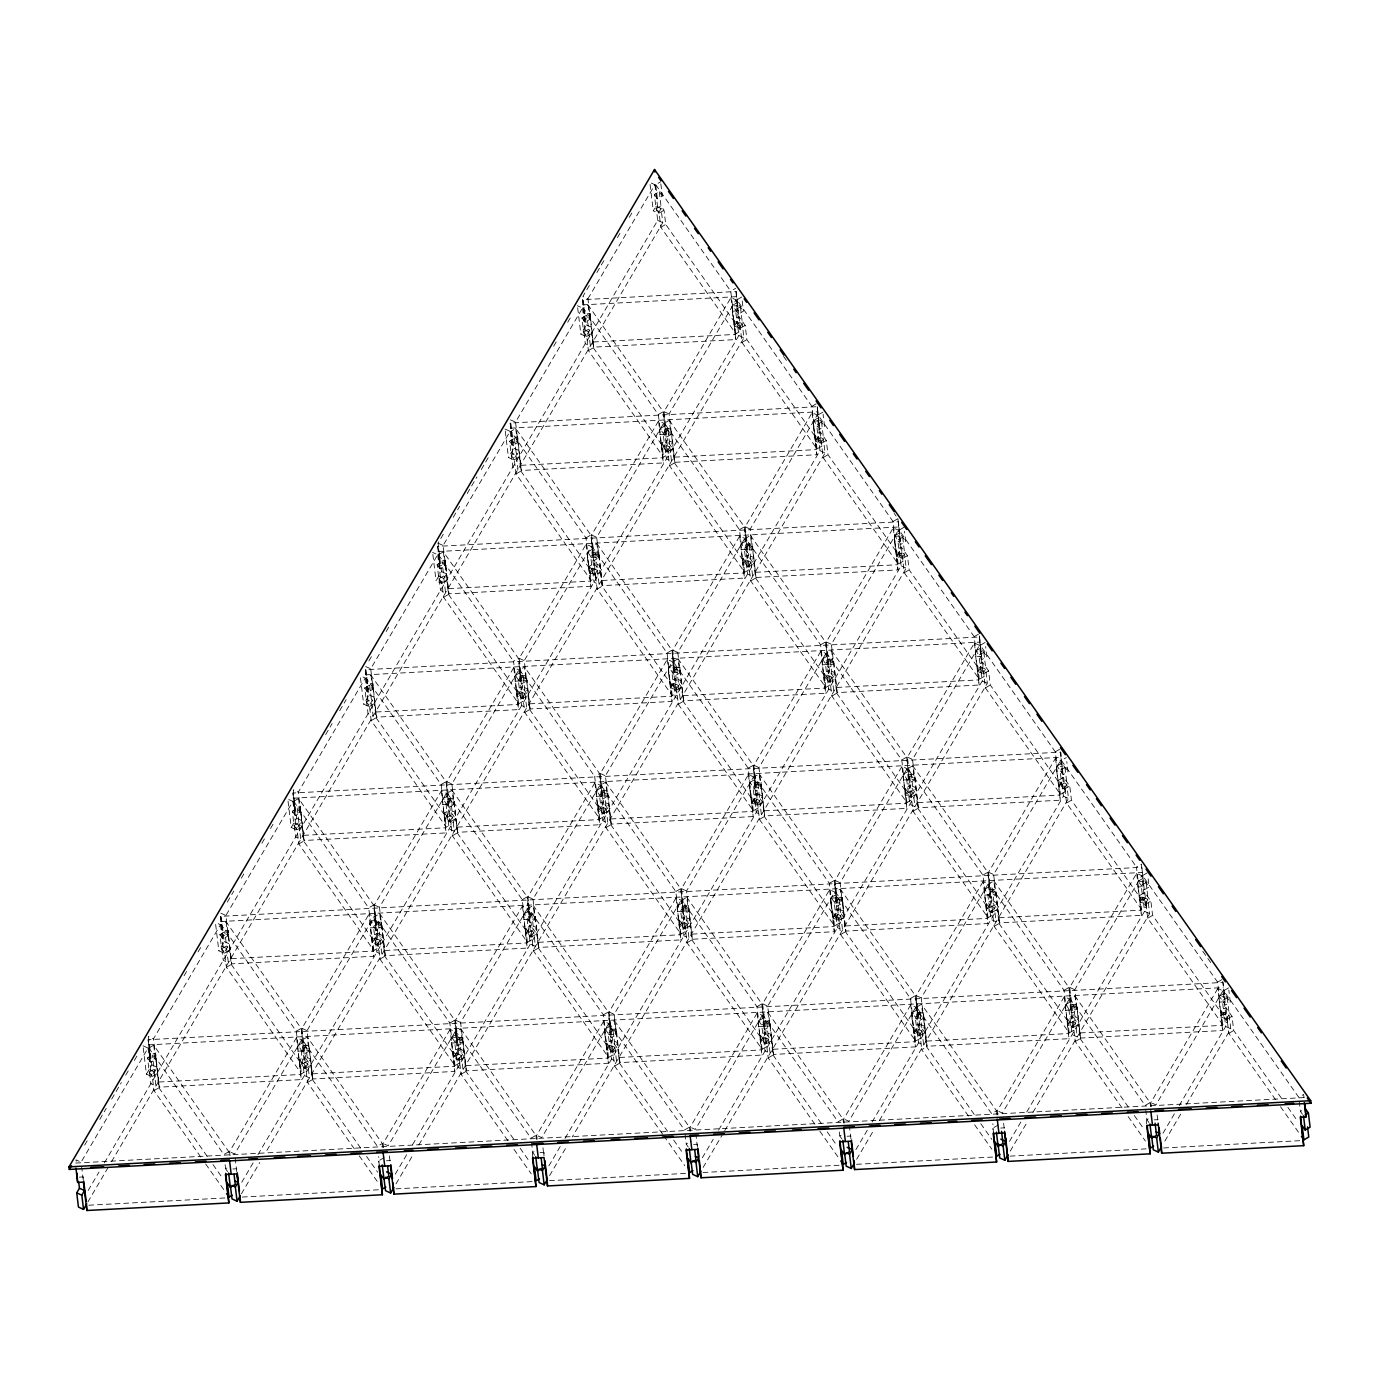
<?xml version="1.0" encoding="UTF-8"?>
<svg xmlns="http://www.w3.org/2000/svg" width="1380" height="1380" viewBox="0 0 1380 1380"><rect width="100%" height="100%" fill="white"/><g stroke="black" fill="none" stroke-linecap="round" stroke-linejoin="round"><path stroke-width="0.75" stroke-dasharray="5 3.75" d="M84.646 1145.124L88.975 1137.758M99.774 1119.37L106.26 1108.33M111.659 1099.118L121.371 1082.558M125.701 1075.21L130.013 1067.844M134.343 1060.478L138.655 1053.13M184.058 975.781L187.3 970.261M198.099 951.872L202.429 944.506M227.303 902.141L233.789 891.101M241.345 878.215L245.674 870.849M261.872 843.249L266.185 835.883M270.514 828.535L274.827 821.169M325.646 734.643L332.114 723.603M339.687 710.717L346.156 699.677M368.874 660.986L373.204 653.62M386.159 631.54L390.488 624.174M505.028 429.077L510.1 431.388L443.118 545.48L446.568 573.873L441.134 583.136L436.046 580.808L441.479 571.562L438.047 543.168L444.533 532.128M453.175 517.397L459.643 506.357M467.216 493.488L476.928 476.928M481.258 469.562L488.813 456.677M553.656 346.225L556.899 340.705M567.698 322.299L572.027 314.951M589.346 285.453L582.86 296.493L587.932 298.805L593.693 347.139L735.73 339.584L732.107 306.015L737.852 305.704L738.041 310.88L732.28 311.173L732.107 306.015M596.902 272.567L604.457 259.699M617.429 237.619L621.742 230.253M629.315 217.367L633.627 210.001M142.985 1045.764L148.057 1048.076L81.092 1162.167L76.004 1159.856L76.504 1163.909M143.227 1047.782L146.418 1074.158L151.507 1076.469L156.923 1067.223L153.491 1038.83L220.472 924.738L215.383 922.427M586.155 544.238L589.605 572.631L594.677 574.942L591.244 546.549L586.155 544.238L519.191 658.312L522.623 686.723L517.19 695.968L522.278 698.28L518.828 669.886L513.757 667.575L446.775 781.649L450.208 810.06L444.791 819.306L449.863 821.618L446.43 793.224L441.341 790.913L374.377 904.987L377.81 933.38L372.376 942.644L377.464 944.955L374.014 916.562L368.943 914.25L373.687 956.254L231.65 963.827L225.906 915.492L292.888 801.4L287.799 799.089M288.041 801.125L291.232 827.483L296.321 829.794L301.754 820.548L298.304 792.155L365.286 678.063L360.214 675.752M513.757 667.575L518.5 709.579L376.464 717.152L370.72 668.817L437.702 554.726L432.613 552.414M730.969 297.562L734.419 325.956L739.49 328.268L736.058 299.874L730.969 297.562L664.004 411.654L667.437 440.048L662.003 449.293L667.092 451.605L663.659 423.212L658.571 420.9L663.314 462.921L521.278 470.477L515.534 422.142L582.515 308.068L577.427 305.739M587.932 298.805L654.914 184.73L649.842 182.401M146.418 1074.158L151.852 1064.912L148.419 1036.518L153.491 1038.83M224.25 941.574L229.339 943.885L223.905 953.131L218.834 950.82L224.25 941.574L220.817 913.181L225.906 915.492M291.232 827.483L296.666 818.236L293.233 789.843L298.304 792.155M369.081 694.899L374.153 697.211L368.719 706.457L363.647 704.145L369.081 694.899L365.631 666.505L370.72 668.817M513.895 448.224L518.966 450.536L513.533 459.799L508.461 457.47L513.895 448.224L510.704 421.866M586.293 324.887L591.382 327.198L585.948 336.461L580.859 334.132L586.293 324.887L583.102 298.529M661.072 208.501L658.346 213.124L653.275 210.812L655.983 206.172L661.072 208.501L662.78 222.697L110.538 1163.357M88.165 1190.492L98.981 1172.086M104.38 1162.891L657.708 220.369L655.983 206.172M87.854 1202.015L109.469 1165.203M230.046 1155.716L229.563 1151.662L296.528 1037.57L301.616 1039.899L305.049 1068.293L299.978 1065.981L305.394 1056.718L301.961 1028.324L368.943 914.25M589.605 572.631L595.022 563.385L591.589 534.991L658.571 420.9M301.616 1039.899L234.635 1153.973L229.563 1151.662M667.299 659.381L670.749 687.792L675.821 690.104L672.388 661.71L667.299 659.381L600.335 773.473L603.767 801.866L598.334 811.112L603.422 813.441L599.972 785.048L594.901 782.719L527.919 896.81L531.352 925.204L525.918 934.45L531.007 936.779L527.574 908.368L522.485 906.056L455.521 1020.148L458.954 1048.541L453.52 1057.787L458.591 1060.116L455.159 1031.705L450.087 1029.394L454.831 1071.415L312.794 1078.987L307.05 1030.653L374.014 916.562M377.464 944.955L382.881 935.709L379.448 907.316L446.43 793.224M594.901 782.719L599.644 824.74L457.608 832.312L451.864 783.978L518.828 669.886M893.257 527.867L896.69 556.261L901.778 558.59L898.346 530.179L893.257 527.867L826.292 641.959L829.725 670.352L824.291 679.598L829.363 681.91L825.93 653.516L820.859 651.205L825.602 693.226L683.566 700.798L679.943 667.23L668.42 667.851L672.043 701.402L530.024 708.975L524.262 660.641L591.244 546.549M812.113 412.724L815.563 441.117L820.634 443.429L817.202 415.035L812.113 412.724L745.148 526.798L748.581 555.191L743.147 564.455L748.236 566.766L744.786 538.373L739.715 536.044L744.458 578.065L602.422 585.638L596.678 537.303L663.659 423.212M813.234 421.176L813.424 426.334L819.185 426.023L818.995 420.865L813.234 421.176L816.874 454.727L674.837 462.3L669.076 413.966L736.058 299.874M734.419 325.956L737.127 321.333L742.216 323.645L743.923 337.841L265.167 1153.335M305.049 1068.293L310.483 1059.047L305.394 1056.718M449.863 821.618L455.297 812.372L450.208 810.06M522.278 698.28L527.695 689.034L522.623 686.723M594.677 574.942L600.11 565.697L595.022 563.385M667.092 451.605L672.526 442.359L667.437 440.048M739.49 328.268L742.216 323.645M241.724 1182.315L253.61 1162.063M257.939 1154.698L738.852 335.53L737.127 321.333M241.397 1193.838L259.768 1162.547M383.588 1147.539L383.105 1143.485L450.087 1029.394M670.749 687.792L676.166 678.529L672.733 650.135L739.715 536.044M455.159 1031.705L388.194 1145.797L383.105 1143.485M458.591 1060.116L464.025 1050.853L460.592 1022.459L527.574 908.368M748.443 774.542L751.876 802.936L756.965 805.247L753.532 776.854L748.443 774.542L681.461 888.634L684.911 917.027L679.477 926.273L684.549 928.585L681.116 900.191L676.045 897.88L680.789 939.901L538.752 947.456L533.008 899.122L599.972 785.048M724.741 1130.634L987.356 683.307L985.631 669.11L980.559 666.799L977.834 671.422L982.922 673.733L979.49 645.34L974.401 643.028L907.419 757.102L910.869 785.513L905.435 794.759L910.507 797.071L907.074 768.677L902.003 766.366L906.746 808.37L764.71 815.942L761.087 782.391L749.564 782.995L753.187 816.563L611.168 824.119L605.406 775.784L672.388 661.71M683.566 700.798L677.822 652.447L744.786 538.373M894.378 536.32L894.568 541.495L900.329 541.184L900.14 536.027L894.378 536.32L898.001 569.888L755.981 577.461L750.22 529.109L817.202 415.035M815.563 441.117L818.271 436.494L823.36 438.805L825.068 453.002L418.727 1145.159M531.007 936.779L536.441 927.515L531.352 925.204M603.422 813.441L608.839 804.178L603.767 801.866M675.821 690.104L681.254 680.857L676.166 678.529M748.236 566.766L753.653 557.52L748.581 555.191M820.634 443.429L823.36 438.805M395.267 1174.139L407.152 1153.887M412.568 1144.676L819.996 450.691L818.271 436.494M396.026 1183.816L413.327 1154.353M537.148 1139.362L536.648 1135.292L603.629 1021.217L608.718 1023.529L612.151 1051.922L607.062 1049.611L603.629 1021.217M607.062 1049.611L612.496 1040.365L609.063 1011.971L676.045 897.88M751.876 802.936L757.309 793.69L753.877 765.296L820.859 651.205M608.718 1023.529L541.736 1137.62L536.648 1135.292M829.587 889.703L833.02 918.097L838.109 920.408L834.676 892.015L829.587 889.703L762.605 1003.778L766.055 1032.171L760.622 1041.434L765.693 1043.746L762.26 1015.352L757.172 1013.024L761.933 1055.044L619.896 1062.617L614.135 1014.283L681.116 900.191M879.37 1120.612L1068.499 798.468L1066.774 784.271L1061.703 781.943L1058.977 786.566L1064.066 788.894L1060.634 760.501L1055.545 758.172L988.563 872.264L991.996 900.657L986.579 909.903L991.651 912.232L988.218 883.821L983.129 881.51L987.89 923.531L845.854 931.103L842.231 897.535L830.708 898.156L834.331 931.707L692.294 939.28L686.55 890.945L753.532 776.854M756.965 805.247L762.398 796.001L758.966 767.608L825.93 653.516M974.401 643.028L979.145 685.032L837.108 692.605L831.364 644.27L898.346 530.179M896.69 556.261L899.415 551.638L904.487 553.949L906.212 568.146L572.269 1136.982M612.151 1051.922L617.585 1042.676L612.496 1040.365M684.549 928.585L689.983 919.339L684.911 917.027M829.363 681.91L834.797 672.664L829.725 670.352M901.778 558.59L904.487 553.949M548.826 1165.945L560.711 1145.71M565.024 1138.345L901.123 565.835L899.415 551.638M549.585 1175.639L566.87 1146.176M690.69 1131.169L690.207 1127.115L757.172 1013.024M833.02 918.097L838.454 908.834L835.021 880.44L902.003 766.366M762.26 1015.352L695.279 1129.427L690.207 1127.115M1032.913 1112.418L1149.644 913.612L1147.919 899.415L1142.83 897.103L1140.122 901.727L1145.21 904.038L1141.76 875.645L1136.689 873.333L1069.707 987.424L1073.14 1015.818L1067.723 1025.064L1072.795 1027.376L1069.362 998.982L1064.273 996.671L1069.017 1038.674L926.998 1046.247L923.375 1012.696L911.852 1013.299L915.475 1046.868L773.438 1054.441L767.694 1006.089L834.676 892.015M838.109 920.408L843.542 911.162L840.092 882.769L907.074 768.677M1055.545 758.172L1060.289 800.193L918.252 807.766L912.508 759.431L979.49 645.34M765.693 1043.746L771.127 1034.5L766.055 1032.171M910.507 797.071L915.941 787.825L910.869 785.513M982.922 673.733L985.631 669.11M702.368 1157.768L713.184 1139.362M718.583 1130.151L982.267 680.995L980.559 666.799M703.127 1167.446L723.655 1132.48M844.25 1122.992L843.749 1118.938L910.731 1004.847L915.803 1007.159L919.253 1035.569L914.164 1033.241L910.731 1004.847M914.164 1033.241L919.598 1023.995L916.165 995.601L983.129 881.51M915.803 1007.159L848.838 1121.25L843.749 1118.938M919.253 1035.569L924.669 1026.306L921.236 997.913L988.218 883.821M1136.689 873.333L1141.433 915.354L999.396 922.909L993.652 874.575L1060.634 760.501M991.651 912.232L997.085 902.969L991.996 900.657M1064.066 788.894L1066.774 784.271M855.911 1149.592L867.813 1129.34M872.125 1121.975L1063.411 796.139L1061.703 781.943M856.67 1159.269L873.971 1129.806M997.792 1114.816L997.309 1110.745L1064.273 996.671M1069.362 998.982L1002.38 1113.073L997.309 1110.745M1186.472 1104.242L1230.77 1028.773L1229.062 1014.576L1223.974 1012.247L1221.266 1016.888L1226.337 1019.199L1222.904 990.806L1217.833 988.477L1222.577 1030.498L1080.54 1038.071L1074.796 989.736L1141.76 875.645M1072.795 1027.376L1078.228 1018.13L1073.14 1015.818M1145.21 904.038L1147.919 899.415M1009.47 1141.398L1021.355 1121.164M1026.755 1111.952L1144.555 911.3L1142.83 897.103M1010.229 1151.092L1027.514 1121.63M1151.334 1106.622L1150.851 1102.568L1217.833 988.477M1222.904 990.806L1155.94 1104.88L1150.851 1102.568M1226.337 1019.199L1229.062 1014.576M1163.012 1133.222L1174.898 1112.97M1179.227 1105.604L1225.699 1026.461L1223.974 1012.247M1164.858 1141.053L1181.073 1113.453M660.83 183.868L662.297 196.029L657.415 198.875L655.69 184.679L660.589 181.832M659.261 191.717L660.968 205.913L664.022 210.226L665.729 224.423L740.784 330.941L735.902 333.788L660.848 227.269L659.123 213.072L656.087 208.76L654.361 194.563L659.261 191.717L662.297 196.029M656.087 208.76L660.968 205.913M659.123 213.072L664.022 210.226M660.848 227.269L665.729 224.423M665.643 434.217L663.228 411.689L588.173 305.17L583.274 308.016L658.329 414.535L660.054 428.731L666.143 437.374L671.025 434.528L669.317 420.331L664.418 423.177L739.473 529.696L741.198 543.893L747.287 552.518L752.169 549.671L750.461 535.475L745.562 538.321L820.617 644.84L822.342 659.036L828.431 667.678L833.313 664.832L831.605 650.636L826.706 653.482L901.761 760L903.486 774.197L909.558 782.84L914.457 779.976L912.732 765.779L907.85 768.625L982.905 875.144L984.63 889.341L990.702 897.983L995.601 895.137L993.876 880.94L988.994 883.787L1064.049 990.305L1065.757 1004.502L1071.846 1013.144L1076.745 1010.298L1075.02 996.101L1070.138 998.948L1145.193 1105.466L1150.075 1102.603L1075.02 996.101M581.963 317.9L586.845 315.054L589.898 319.366L584.999 322.213L581.963 317.9L583.671 332.097L586.724 336.41L588.432 350.606L663.487 457.125L668.386 454.279L666.661 440.082L661.779 442.928L663.487 457.125M583.671 332.097L588.57 329.251L586.845 315.054M586.724 336.41L591.606 333.563L588.57 329.251M588.432 350.606L593.331 347.76L591.606 333.563M742.216 301.047L743.441 311.19L738.542 314.036L732.47 305.394L730.745 291.197L735.644 288.351M598.627 557.865L592.538 549.223L590.83 535.026L515.758 428.507L510.876 431.354L585.931 537.872L587.656 552.069L593.728 560.711L598.627 557.865L596.902 543.668L592.02 546.514L667.075 653.033L668.783 667.23L674.872 675.855L679.771 673.009L678.046 658.812L673.164 661.658L748.219 768.177L749.927 782.374L756.016 791.016L760.915 788.17L759.19 773.973L754.291 776.819L829.363 883.338L831.071 897.535L837.16 906.16L842.059 903.313L840.334 889.117L835.435 891.963L910.49 998.482L912.215 1012.678L918.304 1021.321L923.185 1018.475L921.478 1004.278L916.579 1007.124L991.634 1113.643L996.533 1110.797L921.478 1004.278M741.716 296.993L736.834 299.839L811.889 406.358L813.596 420.555L819.686 429.18L824.585 426.334L823.101 414.173M732.47 305.394L737.351 302.548L743.441 311.19M509.548 441.238L514.447 438.392L517.483 442.704L512.584 445.55L509.548 441.238L512.894 467.044L517.966 469.373L516.258 455.176L511.169 452.847M735.902 333.788L734.177 319.591L739.076 316.745L745.166 325.387L746.873 339.584L821.928 446.102L817.046 448.949L741.991 342.43L739.076 316.745M514.447 438.392L516.155 452.588L511.273 455.435L514.309 459.747L516.034 473.944L591.089 580.462L595.97 577.616L594.263 563.42L589.364 566.266L591.089 580.462M514.309 459.747L519.208 456.901L516.155 452.588M745.166 325.387L740.267 328.233L734.177 319.591M516.034 473.944L520.916 471.098L519.208 456.901M741.991 342.43L746.873 339.584M658.329 414.535L663.228 411.689M443.359 551.845L445.084 566.042L440.186 568.888L438.461 554.691L443.359 551.845L518.414 658.364L520.829 680.875L518.914 661.52M660.054 428.731L664.953 425.885L671.025 434.528M518.673 703.8L516.965 689.603L521.847 686.757L523.572 700.954L518.673 703.8L443.618 597.281L441.911 583.085L438.857 578.772L437.149 564.575L442.031 561.729L445.084 566.042M438.857 578.772L443.756 575.926L442.031 561.729M441.911 583.085L446.792 580.238L443.756 575.926M744.631 572.286L742.923 558.089L747.805 555.243L749.53 569.44L744.631 572.286L669.576 465.767L667.851 451.57L672.75 448.724L666.661 440.082M443.618 597.281L448.517 594.435L446.792 580.238M669.576 465.767L674.475 462.921L672.75 448.724M585.931 537.872L590.83 535.026M811.889 406.358L816.77 403.512M448.414 804.212L445.999 781.701L370.944 675.182L366.062 678.029L441.117 784.547L442.825 798.744L448.914 807.386L453.813 804.54L452.088 790.326L447.206 793.19L522.261 899.691L523.969 913.905L530.058 922.53L534.957 919.684L533.232 905.487L528.35 908.333L603.405 1014.852L605.113 1029.049L611.202 1037.691L616.101 1034.845L614.376 1020.648L609.477 1023.494L684.532 1130.013L689.431 1127.167L614.376 1020.648M822.86 412.137L817.978 414.983L893.033 521.502L894.74 535.699L900.83 544.341L905.728 541.495L904.504 531.352M587.656 552.069L592.538 549.223M813.596 420.555L818.495 417.709L824.585 426.334M364.734 687.913L369.633 685.067L372.669 689.379L367.77 692.225L364.734 687.913L368.081 713.719L373.152 716.03L371.444 701.834L366.356 699.522M817.046 448.949L815.321 434.752L820.22 431.906L826.292 440.531L828.017 454.745L903.072 561.246L898.19 564.11L823.118 457.591L820.22 431.906M369.633 685.067L371.341 699.263L366.459 702.11L369.495 706.422L371.22 720.619L446.275 827.138L451.157 824.291L449.449 810.095L444.55 812.941L446.275 827.138M369.495 706.422L374.394 703.576L371.341 699.263M600.352 572.062L602.059 586.259L677.114 692.777L672.232 695.624L597.178 589.105L595.453 574.908L600.352 572.062L594.263 563.42M826.292 440.531L821.411 443.394L815.321 434.752M371.22 720.619L376.102 717.773L374.394 703.576M597.178 589.105L602.059 586.259M823.118 457.591L828.017 454.745M521.33 684.049L519.605 669.852L524.504 667.006L526.211 681.202L521.33 684.049L515.24 675.407L513.515 661.21L518.414 658.364M739.473 529.696L744.372 526.85L669.317 420.331M298.546 798.52L300.254 812.716L295.372 815.563L293.647 801.366L298.546 798.52L373.601 905.038L376.516 930.724L381.398 927.86L379.69 913.663L374.791 916.51L449.845 1023.029L451.57 1037.225L457.66 1045.868L462.541 1043.021L460.834 1028.824L455.935 1031.671L457.66 1045.868M515.24 675.407L520.139 672.56L526.211 681.202M741.198 543.893L746.097 541.046L752.169 549.671M297.218 808.404L298.943 822.601L301.978 826.913L303.704 841.11L378.758 947.629L373.859 950.475L298.805 843.956L297.079 829.76L294.044 825.447L292.319 811.25L297.218 808.404L300.254 812.716M294.044 825.447L298.943 822.601M297.079 829.76L301.978 826.913M599.817 818.961L598.092 804.764L602.991 801.918L604.716 816.115L599.817 818.961L524.762 712.442L523.037 698.245L527.936 695.399L521.847 686.757M825.775 687.43L824.05 673.233L828.949 670.387L830.674 684.584L825.775 687.43L750.72 580.928L748.995 566.714L753.894 563.868L747.805 555.243M298.805 843.956L303.704 841.11M524.762 712.442L529.661 709.596L527.936 695.399M750.72 580.928L755.619 578.082L753.894 563.868M441.117 784.547L445.999 781.701M667.075 653.033L671.957 650.17L596.902 543.668M893.033 521.502L897.914 518.656L894.223 513.429M303.6 1050.887L301.185 1028.376L226.13 921.857L221.249 924.703L296.303 1031.222L298.011 1045.419L304.1 1054.044L308.999 1051.198L307.274 1037.001L302.393 1039.847L377.447 1146.366L382.329 1143.52L307.274 1037.001M904.003 527.298L899.122 530.144L974.177 636.663L975.884 650.86L981.974 659.502L986.873 656.656L985.631 646.513M442.825 798.744L447.724 795.898L453.813 804.54M668.783 667.23L673.682 664.384L679.771 673.009M894.74 535.699L899.639 532.852L905.728 541.495M219.92 934.588L224.819 931.724L227.855 936.054L222.956 938.9L219.92 934.588L221.645 948.784L224.681 953.097L226.406 967.294L301.461 1073.812L306.343 1070.966L304.635 1056.77L299.736 1059.616L301.461 1073.812M672.232 695.624L670.508 681.427L675.407 678.581L681.479 687.206L683.204 701.402L758.258 807.921L753.359 810.767L678.305 704.266L675.407 678.581M898.19 564.11L896.465 549.895L901.364 547.049L907.436 555.692L909.161 569.888L984.216 676.407L979.317 679.253L904.262 572.735L901.364 547.049M221.645 948.784L226.527 945.938L224.819 931.724M447.586 817.253L452.485 814.407L450.76 800.21L445.878 803.057L449.225 828.88L454.296 831.191L452.588 816.995L447.5 814.683M224.681 953.097L229.58 950.251L226.527 945.938M527.419 942.298L525.694 928.102L530.593 925.255L532.301 939.452L527.419 942.298L452.347 835.78L450.639 821.583L455.521 818.737L449.449 810.095M681.479 687.206L676.597 690.052L670.508 681.427M907.436 555.692L902.555 558.538L896.465 549.895M226.406 967.294L231.288 964.448L229.58 950.251M452.347 835.78L457.246 832.934L455.521 818.737M678.305 704.266L683.204 701.402M904.262 572.735L909.161 569.888M376.516 930.724L370.427 922.082L368.702 907.885L373.601 905.038M767.918 1012.454L842.973 1118.973L838.091 1121.819L763.037 1015.301L767.918 1012.454L769.643 1026.651L764.744 1029.497L758.672 1020.872L756.947 1006.676L681.893 900.157L686.792 897.31L688.499 911.507L683.618 914.353L677.528 905.711L675.803 891.515L600.749 784.996L605.648 782.15L607.355 796.346L602.474 799.193L596.384 790.568L594.659 776.354L599.558 773.507L524.504 667.006M820.617 644.84L825.516 641.993L750.461 535.475M153.732 1045.195L155.44 1059.391L150.558 1062.238L148.833 1048.041L153.732 1045.195L228.787 1151.714L229.27 1155.767M370.427 922.082L375.326 919.235L381.398 927.86M596.384 790.568L601.266 787.721L607.355 796.346M822.342 659.036L827.224 656.19L833.313 664.832M200.756 1156.992L153.991 1090.631L152.266 1076.435L149.23 1072.122L147.505 1057.908L152.404 1055.062L155.44 1059.391M373.859 950.475L372.152 936.278L377.033 933.432L383.123 942.074L384.848 956.271L459.902 1062.79L455.003 1065.636L379.949 959.117L377.033 933.432M149.23 1072.122L154.129 1069.259L152.404 1055.062M152.266 1076.435L157.165 1073.588L154.129 1069.259M383.123 942.074L378.224 944.92L372.152 936.278M680.961 934.105L679.236 919.908L684.135 917.062L685.86 931.259L680.961 934.105L605.906 827.586L604.181 813.389L609.08 810.543L602.991 801.918M906.919 802.591L905.194 788.394L910.093 785.548L911.801 799.745L906.919 802.591L831.864 696.072L830.139 681.875L835.038 679.029L828.949 670.387M153.991 1090.631L158.89 1087.785L157.165 1073.588M379.949 959.117L384.848 956.271M605.906 827.586L610.788 824.74L609.08 810.543M831.864 696.072L836.746 693.226L835.038 679.029M296.303 1031.222L301.185 1028.376M522.261 899.691L527.143 896.845L452.088 790.326M748.219 768.177L753.101 765.331L678.046 658.812M974.177 636.663L979.058 633.817M985.148 642.442L980.249 645.305L1055.303 751.807L1057.028 766.021L1063.118 774.646L1067.999 771.8L1066.774 761.657M298.011 1045.419L302.91 1042.573L308.999 1051.198M523.969 913.905L528.868 911.042L527.143 896.845M749.927 782.374L754.826 779.528L760.915 788.17M975.884 650.86L980.783 648.014L986.873 656.656M753.359 810.767L751.652 796.571L756.533 793.724L762.623 802.366L764.348 816.563L839.402 923.082L834.503 925.928L759.448 819.409L756.533 793.724M979.317 679.253L977.609 665.057L982.491 662.21L988.58 670.852L990.305 685.049L1065.36 791.568L1060.461 794.414L985.406 687.895L982.491 662.21M302.772 1063.928L307.671 1061.082L305.946 1046.885L301.064 1049.732L304.411 1075.555L309.482 1077.866L307.757 1063.669L302.686 1061.358M528.73 932.414L533.629 929.568L531.904 915.371L527.022 918.217L530.351 944.024L535.44 946.352L533.715 932.156L528.644 929.827M354.298 1148.798L307.533 1082.455L305.825 1068.258L310.707 1065.395L304.635 1056.77M608.545 1057.442L606.838 1043.245L611.72 1040.399L613.445 1054.596L608.545 1057.442L533.491 950.923L531.783 936.727L536.665 933.88L530.593 925.255M762.623 802.366L757.741 805.213L751.652 796.571M988.58 670.852L983.699 673.699L977.609 665.057M307.533 1082.455L312.432 1079.609L310.707 1065.395M533.491 950.923L538.39 948.077L536.665 933.88M759.448 819.409L764.348 816.563M985.406 687.895L990.305 685.049M228.787 1151.714L223.888 1154.56L148.833 1048.041M449.845 1023.029L454.745 1020.182L379.69 913.663M675.803 891.515L680.702 888.668L605.648 782.15M901.761 760L906.66 757.154L831.605 650.636M227.631 1171.637L225.613 1168.756L230.495 1165.91M451.57 1037.225L456.452 1034.379L462.541 1043.021M677.528 905.711L682.41 902.865L688.499 911.507M903.486 774.197L908.368 771.351L914.457 779.976M455.003 1065.636L453.278 1051.439L458.177 1048.576L464.267 1057.218L465.974 1071.415L513.964 1139.518M908.247 792.707L913.129 789.86L911.421 775.664L906.522 778.51L909.869 804.333L914.94 806.644L913.232 792.448L908.144 790.136M507.84 1140.622L461.093 1074.261L459.368 1060.064L464.267 1057.218M762.105 1049.266L760.38 1035.069L765.279 1032.223L766.987 1046.419L762.105 1049.266L687.05 942.747L685.325 928.55L690.224 925.704L684.135 917.062M988.063 917.752L986.338 903.555L991.237 900.692L992.945 914.906L988.063 917.752L913.008 811.233L911.283 797.036L916.182 794.19L910.093 785.548M461.093 1074.261L465.974 1071.415M687.05 942.747L691.932 939.901L690.224 925.704M913.008 811.233L917.89 808.387L916.182 794.19M603.405 1014.852L608.287 1012.006L533.232 905.487M829.363 883.338L834.245 880.492L759.19 773.973M1055.303 751.807L1060.202 748.961M1063.118 774.646L1061.392 760.449L1066.292 757.603M384.054 1157.716L379.155 1160.563L378.672 1156.509M605.113 1029.049L610.012 1026.203L608.287 1012.006M831.071 897.535L835.97 894.688L842.059 903.313M1057.028 766.021L1061.927 763.157L1067.999 771.8M834.503 925.928L832.795 911.731L837.677 908.885L843.767 917.528L845.491 931.724L920.546 1038.243L915.647 1041.089L840.593 934.571L837.677 908.885M1058.753 780.218L1063.635 777.371L1069.724 785.996L1071.449 800.193L1146.504 906.712L1141.605 909.558L1066.55 803.039L1064.825 788.843L1058.753 780.218L1060.461 794.414M662.624 1134.188L614.635 1066.084L612.927 1051.888L617.809 1049.042L611.72 1040.399M843.767 917.528L838.885 920.374L832.795 911.731M1064.825 788.843L1069.724 785.996M614.635 1066.084L619.534 1063.238L617.809 1049.042M840.593 934.571L845.491 931.724M1066.55 803.039L1071.449 800.193M460.834 1028.824L535.889 1135.343L530.99 1138.19L455.935 1031.671M756.947 1006.676L761.846 1003.829L686.792 897.31M982.905 875.144L987.804 872.298L912.732 765.779M534.733 1155.267L532.715 1152.386L537.596 1149.54M758.672 1020.872L763.554 1018.026L769.643 1026.651M984.63 889.341L989.512 886.495L995.601 895.137M989.391 907.867L994.273 905.021L992.565 890.824L987.666 893.671L991.013 919.477L996.084 921.806L994.376 907.591L989.288 905.28M814.942 1124.252L768.194 1057.908L766.469 1043.711L771.368 1040.848L765.279 1032.223M1069.207 1032.896L1067.482 1018.699L1072.381 1015.852L1074.089 1030.049L1069.207 1032.896L994.152 926.377L992.427 912.18L997.326 909.334L991.237 900.692M768.194 1057.908L773.076 1055.062L771.368 1040.848M994.152 926.377L999.034 923.531L997.326 909.334M910.49 998.482L915.389 995.635L840.334 889.117M1148.16 878.836L1149.143 886.96L1144.262 889.807L1138.172 881.165L1136.447 866.968L1141.346 864.122L1143.761 886.65L1138 886.943L1137.81 881.786L1143.572 881.475M1147.436 872.764L1142.537 875.61L1217.591 982.129L1219.316 996.326L1225.406 1004.951L1230.287 1002.104L1228.821 989.943M688.292 1147.091L686.257 1144.21L691.156 1141.363M912.215 1012.678L917.114 1009.832L923.185 1018.475M1138.172 881.165L1143.071 878.318L1149.143 886.96M915.647 1041.089L913.94 1026.875L918.821 1024.029L924.91 1032.671L926.635 1046.868L975.85 1116.713M1139.897 895.361L1144.779 892.515L1150.868 901.157L1152.593 915.354L1227.648 1021.873L1222.749 1024.719L1147.694 918.2L1145.969 904.003L1139.897 895.361L1141.605 909.558M924.91 1032.671L920.012 1035.517L913.94 1026.875M1145.969 904.003L1150.868 901.157M968.501 1116.075L921.737 1049.714L926.635 1046.868M1147.694 918.2L1152.593 915.354M1064.049 990.305L1068.931 987.459L993.876 880.94M841.835 1138.897L839.799 1136.016L844.698 1133.17M1065.757 1004.502L1070.656 1001.656L1076.745 1010.298M1070.518 1023.011L1075.417 1020.165L1073.692 1005.968L1068.81 1008.815L1072.157 1034.638L1077.228 1036.949L1075.503 1022.753L1070.431 1020.441M1122.044 1107.899L1075.279 1041.538L1073.571 1027.341L1078.453 1024.495L1072.381 1015.852M1075.279 1041.538L1080.178 1038.692L1078.453 1024.495M1217.591 982.129L1222.49 979.283M1228.58 987.908L1223.681 990.754L1298.735 1097.273L1303.634 1094.426L1304.117 1098.48M998.24 1124.993L993.359 1127.84L992.858 1123.786M1219.316 996.326L1224.198 993.479L1230.287 1002.104M1222.749 1024.719L1221.024 1010.522L1225.923 1007.676L1232.012 1016.301L1233.72 1030.498L1281.709 1098.601M1275.586 1099.705L1228.838 1033.361L1227.113 1019.147L1232.012 1016.301M1228.838 1033.361L1233.72 1030.498M1148.936 1122.544L1146.901 1119.663L1151.8 1116.817M1302.478 1114.35L1300.46 1111.469L1305.342 1108.623M584.999 322.213L582.584 299.702L736.144 291.508L737.852 305.704M582.774 304.859L736.334 296.683L738.041 310.88M582.584 299.702L584.309 313.898L590.071 313.588L593.693 347.139M593.504 341.981L735.54 334.409M512.584 445.55L510.186 423.039L817.288 406.669L818.995 420.865M510.376 428.197L817.477 411.827L819.185 426.023M510.186 423.039L511.894 437.236L517.655 436.925L521.278 470.477M674.837 462.3L671.215 428.731L659.692 429.353L663.314 462.921M659.882 434.51L671.405 433.906L671.215 428.731M521.088 465.319L663.125 457.746M674.648 457.142L816.684 449.57M602.422 585.638L598.799 552.069L587.276 552.69L590.916 586.259L448.88 593.814L445.447 565.42L439.685 565.731L437.771 546.359L898.415 521.812L900.14 536.027M437.96 551.534L898.604 526.988L900.329 541.184M437.771 546.359L439.496 560.573L445.257 560.263L448.88 593.814M755.981 577.461L752.341 543.893L740.836 544.514L744.458 578.065M587.276 552.69L587.466 557.848L598.989 557.244L598.799 552.069M741.025 549.671L752.531 549.05L752.341 543.893M448.69 588.656L590.726 581.084M602.232 580.48L744.269 572.907M755.792 572.286L897.811 564.713M367.77 692.225L365.372 669.697L979.559 636.974L981.473 656.328L975.712 656.639L975.522 651.481L981.284 651.17M365.562 674.872L979.748 642.131L981.473 656.328M365.372 669.697L367.08 683.894L372.841 683.6L376.464 717.152M530.024 708.975L526.401 675.407L514.878 676.028L518.5 709.579M837.108 692.605L833.486 659.053L821.98 659.657L825.602 693.226M515.068 681.185L526.573 680.582L526.401 675.407M668.42 667.851L668.61 673.009L680.133 672.388L679.943 667.23M822.17 664.832L833.675 664.211L833.486 659.053M376.274 711.994L518.311 704.421M529.834 703.817L671.87 696.245M683.376 695.624L825.413 688.051M836.936 687.447L978.955 679.874M441.341 790.913L446.102 832.916L304.066 840.489L300.633 812.096L294.872 812.406L292.957 793.034L1060.703 752.135L1062.617 771.489L1056.856 771.8L1056.666 766.625L1062.428 766.331M293.147 798.209L1060.892 757.292L1062.617 771.489M292.957 793.034L294.682 807.231L300.443 806.938L304.066 840.489M457.608 832.312L453.986 798.744L442.463 799.365L446.102 832.916M611.168 824.119L607.528 790.568L596.022 791.189L599.644 824.74M918.252 807.766L914.63 774.197L903.124 774.818L906.746 808.37M442.652 804.523L454.175 803.919L453.986 798.744M596.212 796.346L607.718 795.725L607.528 790.568M749.564 782.995L749.754 788.153L761.277 787.549L764.71 815.942M903.313 779.976L914.819 779.372L914.63 774.197M303.876 835.331L445.913 827.759M457.418 827.138L599.455 819.582M610.978 818.961L752.997 811.388M764.52 810.784L906.557 803.212M918.062 802.591L1060.099 795.035M222.956 938.9L220.559 916.372L1141.847 867.278L1144.262 889.807M220.748 921.547L1142.036 872.453M220.559 916.372L222.266 930.569L228.028 930.275L231.65 963.827M522.485 906.056L527.229 948.077L385.21 955.65L381.57 922.082L370.064 922.702L373.687 956.254M538.752 947.456L535.13 913.905L523.607 914.509L527.229 948.077M692.294 939.28L688.672 905.728L677.166 906.332L680.789 939.901M999.396 922.909L995.774 889.358L984.251 889.962L987.89 923.531M370.254 927.86L381.76 927.256L385.21 955.65M523.796 919.684L535.319 919.063L535.13 913.905M677.356 911.49L688.861 910.886L688.672 905.728M830.708 898.156L830.898 903.313L842.421 902.692L845.854 931.103M984.44 895.137L995.963 894.516L995.774 889.358M231.461 958.669L373.497 951.096M385.02 950.475L527.039 942.92M538.562 942.298L680.599 934.726M692.105 934.122L834.141 926.549M845.664 925.928L987.701 918.373M999.206 917.752L1141.243 910.179M296.528 1037.57L301.271 1079.591L159.252 1087.164L155.802 1058.771L150.058 1059.081L148.143 1039.709L1222.991 982.439L1225.406 1004.951M148.333 1044.884L1223.18 987.597M148.143 1039.709L149.868 1053.906L155.63 1053.595L159.252 1087.164M312.794 1078.987L309.172 1045.419L297.649 1046.04L301.271 1079.591M619.896 1062.617L616.274 1029.049L604.75 1029.67L608.373 1063.238L466.337 1070.794L462.714 1037.243L451.208 1037.846L454.831 1071.415M773.438 1054.441L769.816 1020.872L758.31 1021.493L761.933 1055.044M1080.54 1038.071L1076.918 1004.502L1065.395 1005.123L1069.017 1038.674M1219.144 1002.104L1224.888 1001.794L1224.716 996.636L1218.954 996.947L1222.577 1030.498M297.839 1051.198L309.362 1050.577L309.172 1045.419M451.398 1043.021L462.904 1042.4L466.337 1070.794M604.75 1029.67L604.94 1034.828L616.463 1034.224L616.274 1029.049M758.483 1026.651L770.005 1026.03L769.816 1020.872M911.852 1013.299L912.042 1018.475L923.548 1017.853L926.998 1046.247M1065.584 1010.281L1077.107 1009.677L1076.918 1004.502M159.062 1082.006L301.099 1074.434M312.605 1073.812L454.641 1066.257M466.164 1065.636L608.183 1058.063M619.706 1057.459L761.743 1049.887M773.249 1049.266L915.285 1041.71M926.808 1041.089L1068.845 1033.516M1080.35 1032.913L1222.387 1025.34M75.745 1163.047L1304.135 1097.583M79.367 1177.14L83.214 1176.933L83.335 1180.383M232.927 1168.964L236.756 1168.756M386.469 1160.787L390.316 1160.58M540.029 1152.593L543.858 1152.386L544.358 1156.457M693.571 1144.417L697.418 1144.21L697.538 1147.66M847.113 1136.24L850.96 1136.033M1000.673 1128.047L1004.502 1127.84M1154.215 1119.87L1158.062 1119.663M88.803 1205.223L226.527 1197.874M242.345 1197.047L380.087 1189.698M395.905 1188.853L533.629 1181.522M549.447 1180.676L687.171 1173.328M703.007 1172.5L840.731 1165.151M856.549 1164.306L994.273 1156.975M1010.091 1156.13L1147.832 1148.781M1163.651 1147.953L1301.374 1140.605M657.708 220.369L662.78 222.697M738.852 335.53L743.923 337.841M819.996 450.691L825.068 453.002M664.004 411.654L669.076 413.966M901.123 565.835L906.212 568.146M510.445 419.831L515.534 422.142M745.148 526.798L750.22 529.109M982.267 680.995L987.356 683.307M591.589 534.991L596.678 537.303M826.292 641.959L831.364 644.27M1063.411 796.139L1068.499 798.468M438.047 543.168L443.118 545.48M672.733 650.135L677.822 652.447M907.419 757.102L912.508 759.431M441.479 571.562L446.568 573.873M1144.555 911.3L1149.644 913.612M519.191 658.312L524.262 660.641M753.877 765.296L758.966 767.608M988.563 872.264L993.652 874.575M757.309 793.69L762.398 796.001M1225.699 1026.461L1230.77 1028.773M600.335 773.473L605.406 775.784M835.021 880.44L840.092 882.769M1069.707 987.424L1074.796 989.736M838.454 908.834L843.542 911.162M446.775 781.649L451.864 783.978M681.461 888.634L686.55 890.945M916.165 995.601L921.236 997.913M919.598 1023.995L924.669 1026.306M527.919 896.81L533.008 899.122M762.605 1003.778L767.694 1006.089M296.666 818.236L301.754 820.548M374.377 904.987L379.448 907.316M609.063 1011.971L614.135 1014.283M377.81 933.38L382.881 935.709M455.521 1020.148L460.592 1022.459M458.954 1048.541L464.025 1050.853M301.961 1028.324L307.05 1030.653M151.852 1064.912L156.923 1067.223M783.564 356.351L788.48 363.337M1202.808 951.338L1212.641 965.31M655.69 184.679L730.745 291.197M1061.392 760.449L1136.447 866.968M654.361 194.563L657.415 198.875M1221.024 1010.522L1227.113 1019.147M1287.868 1107.347L1297.717 1121.302M1280.519 1106.691L1298.977 1132.894M661.779 442.928L667.851 451.57M742.923 558.089L748.995 566.714M824.05 673.233L830.139 681.875M905.194 788.394L911.283 797.036M986.338 903.555L992.427 912.18M1067.482 1018.699L1073.571 1027.341M593.331 347.76L668.386 454.279M674.475 462.921L749.53 569.44M755.619 578.082L830.674 684.584M836.746 693.226L911.801 799.745M917.89 808.387L992.945 914.906M999.034 923.531L1074.089 1030.049M1080.178 1038.692L1128.167 1106.794M1134.308 1115.523L1144.158 1129.495M1128.202 1116.627L1145.417 1141.07M589.364 566.266L595.453 574.908M520.916 471.098L595.97 577.616M980.766 1123.699L991.841 1139.414M974.642 1124.803L991.875 1149.247M438.461 554.691L513.515 661.21M519.605 669.852L594.659 776.354M437.149 564.575L440.186 568.888M516.965 689.603L523.037 698.245M598.092 804.764L604.181 813.389M679.236 919.908L685.325 928.55M760.38 1035.069L766.469 1043.711M448.517 594.435L523.572 700.954M529.661 709.596L604.716 816.115M610.788 824.74L685.86 931.259M691.932 939.901L766.987 1046.419M773.076 1055.062L822.29 1124.907M827.224 1131.893L837.056 1145.849M819.858 1131.238L838.316 1157.441M528.868 911.042L534.957 919.684M610.012 1026.203L616.101 1034.845M444.55 812.941L450.639 821.583M525.694 928.102L531.783 936.727M606.838 1043.245L612.927 1051.888M376.102 717.773L451.157 824.291M457.246 832.934L532.301 939.452M538.39 948.077L613.445 1054.596M619.534 1063.238L667.523 1131.341M673.664 1140.07L683.514 1154.042M663.849 1135.93L684.773 1165.617M293.647 801.366L368.702 907.885M292.319 811.25L295.372 815.563M453.278 1051.439L459.368 1060.064M520.122 1148.246L529.972 1162.219M513.998 1149.35L531.231 1173.794M299.736 1059.616L305.825 1068.258M231.288 964.448L306.343 1070.966M312.432 1079.609L361.646 1149.454M366.562 1156.44L377.637 1172.155M359.214 1155.784L377.672 1181.987M147.505 1057.908L150.558 1062.238M158.89 1087.785L208.104 1157.63M213.02 1164.617L222.87 1178.589M205.672 1163.978L224.129 1190.164M1299.236 1101.326L1300.46 1111.469M1222.732 981.301L1224.716 996.636M1225.923 1007.676L1227.648 1021.873M1144.779 892.515L1146.504 906.712M1138 886.943L1141.433 915.354M1157.165 1115.023L1157.889 1121.112M1150.075 1102.603L1150.575 1106.674M1145.676 1109.52L1146.901 1119.663M1063.635 777.371L1065.36 791.568M1056.856 771.8L1060.289 800.193M1068.931 987.459L1071.346 1009.988M1071.846 1013.144L1069.448 990.616M979.3 635.835L981.974 659.502M975.712 656.639L979.145 685.032M987.804 872.298L990.202 894.827M990.702 897.983L988.304 875.472M1003.605 1123.216L1004.347 1129.289M996.533 1110.797L997.016 1114.85M993.479 1132.514L992.996 1128.46L993.117 1131.893M897.914 518.656L900.83 544.341M894.568 541.495L898.001 569.888M906.66 757.154L909.058 779.666M909.558 782.84L907.16 760.311M915.389 995.635L918.304 1021.321M918.821 1024.029L921.737 1049.714M912.042 1018.475L915.475 1046.868M817.27 407.566L819.686 429.18M813.424 426.334L816.874 454.727M825.516 641.993L827.914 664.522M828.431 667.678L826.016 645.15M834.245 880.492L837.16 906.16M830.898 903.313L834.331 931.707M849.321 1125.304L851.046 1139.501M842.973 1118.973L843.473 1123.027M839.316 1131.962L839.799 1136.016M736.127 292.405L738.542 314.036M732.28 311.173L735.73 339.584M744.372 526.85L746.787 549.361M747.287 552.518L744.872 530.006M753.101 765.331L756.016 791.016M749.754 788.153L753.187 816.563M761.846 1003.829L764.244 1026.341M764.744 1029.497L762.346 1006.986M654.914 184.73L658.346 213.124M650.084 184.437L653.275 210.812M666.143 437.374L663.728 414.845M671.957 650.17L674.872 675.855M668.61 673.009L672.043 701.402M680.702 888.668L683.1 911.197M683.618 914.353L681.202 891.825M695.779 1133.498L697.486 1147.694M689.431 1127.167L689.931 1131.22M588.173 305.17L589.898 319.366M685.032 1134.067L686.257 1144.21M582.515 308.068L585.948 336.461M577.668 307.774L580.859 334.132M593.728 560.711L591.33 538.183L593.227 557.555M587.466 557.848L590.916 586.259M599.558 773.507L601.973 796.036M602.474 799.193L600.059 776.681M611.202 1037.691L608.787 1015.163L610.702 1034.534M604.94 1034.828L608.373 1063.238M515.758 428.507L517.483 442.704M510.1 431.388L513.533 459.799M505.27 431.112L508.461 457.47M530.058 922.53L527.643 900.019L529.558 919.373M542.961 1147.763L543.944 1155.871M535.889 1135.343L536.371 1139.397M531.49 1142.243L532.715 1152.386M437.702 554.726L441.134 583.136M432.854 554.45L436.046 580.808M448.914 807.386L446.516 784.858M454.745 1020.182L457.142 1042.711L455.245 1023.339M458.177 1048.576L459.902 1062.79M370.944 675.182L372.669 689.379M365.286 678.063L368.719 706.457M360.456 677.787L363.647 704.145M389.419 1155.94L390.143 1162.029M382.329 1143.52L382.829 1147.573M379.293 1165.237L378.793 1161.184L378.913 1164.634M292.888 801.4L296.321 829.794M304.1 1054.044L301.703 1031.533M226.13 921.857L227.855 936.054M220.472 924.738L223.905 953.131M215.642 924.445L218.834 950.82M235.135 1158.044L236.843 1172.241M225.113 1164.703L225.613 1168.756M148.057 1048.076L151.507 1076.469M81.575 1166.221L83.3 1180.418M1146.539 1120.284L1146.659 1123.717M1060.703 752.135L1060.892 757.292M979.559 636.974L979.748 642.131M923.375 1012.696L923.548 1017.853M898.415 521.812L898.604 526.988M842.231 897.535L842.421 902.692M817.288 406.669L817.477 411.827M761.087 782.391L761.277 787.549M736.144 291.508L736.334 296.683M590.071 313.588L590.261 318.745L584.499 319.056L584.309 313.898M517.655 436.925L517.845 442.083L512.084 442.393L511.894 437.236M543.858 1152.386L543.979 1155.836M532.352 1153.007L532.473 1156.457M445.257 560.263L445.447 565.42M462.714 1037.243L462.904 1042.4M439.496 560.573L439.685 565.731M372.841 683.6L373.031 688.758L367.27 689.068L367.08 683.894M381.57 922.082L381.76 927.256M300.443 806.938L300.633 812.096M294.682 807.231L294.872 812.406M228.028 930.275L228.218 935.433L222.456 935.744L222.266 930.569M155.63 1053.595L155.802 1058.771M149.868 1053.906L150.058 1059.081M740.405 306.86L735.505 309.724L737.231 323.921L742.112 321.074L740.405 306.86M667.989 430.198L663.09 433.044L664.815 447.258L669.714 444.395L667.989 430.198M595.591 553.535L590.692 556.382L592.417 570.578L597.298 567.732L595.591 553.535M821.531 422.021L816.65 424.868L818.357 439.064L823.256 436.218L821.531 422.021M523.175 676.873L518.276 679.719L520.001 693.916L524.9 691.07L523.175 676.873M749.133 545.359L744.234 548.205L745.959 562.402L750.858 559.556L749.133 545.359M676.718 668.696L671.836 671.543L673.543 685.739L678.443 682.893L676.718 668.696M902.675 537.182L897.794 540.029L899.501 554.225L904.4 551.379L902.675 537.182M378.362 923.548L373.463 926.394L375.188 940.591L380.087 937.745L378.362 923.548M604.319 792.034L599.42 794.88L601.145 809.077L606.027 806.231L604.319 792.034M830.277 660.52L825.378 663.366L827.103 677.563L831.985 674.716L830.277 660.52M757.861 783.857L752.98 786.704L754.688 800.9L759.587 798.054L757.861 783.857M983.819 652.326L978.938 655.172L980.645 669.369L985.544 666.523L983.819 652.326M459.506 1038.709L454.607 1041.555L456.332 1055.752L461.213 1052.906L459.506 1038.709M685.463 907.178L680.564 910.041L682.289 924.238L687.171 921.392L685.463 907.178M613.048 1030.515L608.166 1033.361L609.874 1047.575L614.773 1044.712L613.048 1030.515M839.005 899.001L834.124 901.847L835.832 916.044L840.731 913.198L839.005 899.001M1064.963 767.487L1060.064 770.333L1061.789 784.53L1066.688 781.684L1064.963 767.487M766.607 1022.338L761.708 1025.185L763.433 1039.381L768.315 1036.535L766.607 1022.338M920.149 1014.162L915.251 1017.008L916.976 1031.205L921.875 1028.359L920.149 1014.162M1146.107 882.631L1141.208 885.477L1142.933 899.691L1147.832 896.827L1146.107 882.631M1227.251 997.792L1222.352 1000.638L1224.077 1014.835L1228.959 1011.989L1227.251 997.792M588.656 331.838L583.585 329.51L585.293 343.706L590.381 346.035L588.656 331.838M669.8 446.982L664.729 444.671L666.437 458.867L671.525 461.179L669.8 446.982M750.944 562.143L745.856 559.814L747.581 574.028L752.669 576.34L750.944 562.143M597.402 570.32L592.313 568.008L594.038 582.205L599.11 584.516L597.402 570.32M832.088 677.287L827 674.975L828.725 689.172L833.796 691.484L832.088 677.287M443.843 578.496L438.771 576.184L440.479 590.381L445.568 592.71L443.843 578.496M678.529 685.481L673.457 683.152L675.182 697.366L680.254 699.677L678.529 685.481M524.986 693.657L519.915 691.346L521.623 705.542L526.712 707.854L524.986 693.657M759.673 800.624L754.601 798.313L756.309 812.51L761.398 814.821L759.673 800.624M606.13 808.818L601.042 806.489L602.767 820.686L607.856 823.015L606.13 808.818M840.817 915.785L835.745 913.474L837.453 927.67L842.542 929.982L840.817 915.785M687.275 923.962L682.186 921.65L683.911 935.847L688.982 938.159L687.275 923.962M921.961 1030.929L916.889 1028.618L918.597 1042.814L923.686 1045.143L921.961 1030.929M299.029 825.171L293.957 822.86L295.665 837.056L300.754 839.368L299.029 825.171M768.418 1039.123L763.33 1036.811L765.055 1051.008L770.126 1053.32L768.418 1039.123M380.173 940.332L375.084 938.02L376.809 952.217L381.898 954.529L380.173 940.332M614.859 1047.299L609.788 1044.988L611.495 1059.185L616.584 1061.496L614.859 1047.299M226.631 948.509L221.542 946.197L223.267 960.394L228.338 962.705L226.631 948.509M461.317 1055.476L456.228 1053.164L457.953 1067.361L463.025 1069.69L461.317 1055.476M154.215 1071.846L149.143 1069.534L150.851 1083.731L155.94 1086.043L154.215 1071.846M917.614 1013.006L915.889 998.792L917.803 1018.164L917.614 1013.006M836.47 897.845L834.745 883.649L836.659 903.003L836.47 897.845M755.326 782.684L753.601 768.488L755.516 787.859L755.326 782.684M674.182 667.541L672.474 653.344L674.372 672.698L674.182 667.541M375.826 922.392L374.101 908.195L376.015 927.55L375.826 922.392"/><path stroke-width="1.5" d="M69 1166.876L654.534 169.499L1310.69 1100.705L1311 1103.258L69.311 1169.429L69 1166.876L1310.69 1100.705M69.311 1169.429L71.484 1165.72M86.767 1203.86L83.525 1209.38L78.453 1207.069L76.728 1192.872L79.436 1188.249L78.712 1182.16M83.525 1209.38L81.817 1195.184L84.525 1190.561L79.436 1188.249M230.529 1186.714L231.995 1198.892L237.084 1201.204L235.359 1187.007L238.067 1182.384L237.084 1174.259M237.084 1201.204L240.327 1195.684M382.208 1164.892L385.538 1190.698L390.626 1193.01L388.901 1178.813L391.627 1174.19L386.538 1171.879M390.626 1193.01L393.869 1187.49M537.372 1168.325L539.097 1182.522L544.168 1184.834L542.461 1170.637L545.169 1166.014L541.788 1164.461M544.168 1184.834L547.411 1179.313M691.173 1162.167L692.639 1174.345L697.728 1176.657L696.003 1162.46L698.729 1157.837L695.33 1156.285M697.728 1176.657L700.971 1171.137M844.715 1153.991L846.199 1166.152L851.27 1168.463L849.562 1154.266L852.271 1149.644L847.182 1147.332M851.27 1168.463L854.513 1162.943M998.016 1143.778L999.741 1157.975L1004.83 1160.287L1003.105 1146.09L1005.813 1141.467L1004.588 1131.324M1004.83 1160.287L1008.056 1154.767M1151.576 1135.585L1153.283 1149.782L1158.372 1152.11L1156.647 1137.914L1159.373 1133.291L1155.974 1131.738M1158.372 1152.11L1161.615 1146.59M232.306 1195.253L229.046 1197.15L227.321 1182.953L230.374 1187.266L235.256 1184.419L234.031 1174.277M385.865 1187.076L382.588 1188.974L380.88 1174.76L383.916 1179.089L388.815 1176.243L387.59 1166.1M539.408 1178.882L536.147 1180.78L534.422 1166.583L537.476 1170.896L542.357 1168.049L541.133 1157.906M692.95 1170.706L689.69 1172.603L687.982 1158.407L691.018 1162.719L695.917 1159.873L694.692 1149.73M846.509 1162.512L843.249 1164.427L841.524 1150.213L844.56 1154.543L849.459 1151.696L848.234 1141.553M1000.052 1154.335L996.791 1156.233L995.066 1142.036L998.12 1146.349L1003.001 1143.503L1001.535 1131.341M1153.611 1146.159L1150.334 1148.056L1148.626 1133.86L1151.662 1138.172L1156.561 1135.326L1155.077 1123.148M1305.135 1114.85L1308.395 1112.953L1305.342 1108.623M1307.55 1126.874L1308.775 1137.016L1303.893 1139.863L1302.168 1125.666L1305.221 1129.996L1310.103 1127.149L1308.395 1112.953M90.856 1167.411L103.655 1166.738M118.576 1165.945L129.237 1165.376M144.175 1164.582L154.836 1164.013M169.757 1163.219L180.418 1162.65M195.356 1161.857L206.017 1161.287M220.938 1160.476L229.477 1160.028L231.202 1174.225M248.676 1159.01L257.197 1158.544M274.258 1157.648L284.918 1157.078M297.718 1156.388L310.517 1155.716M325.439 1154.922L336.099 1154.353M351.038 1153.559L361.698 1152.99M376.619 1152.197L387.297 1151.627M404.357 1150.713L412.879 1150.265M427.817 1149.454L438.478 1148.885M455.538 1147.987L466.199 1147.418M481.12 1146.625L491.78 1146.055M506.719 1145.262L517.379 1144.693M532.301 1143.899L542.978 1143.33M557.9 1142.537L568.56 1141.967M583.499 1141.157L594.159 1140.605M611.219 1139.69L619.741 1139.225M634.679 1138.431L647.479 1137.758M662.4 1136.965L673.061 1136.396M698.659 1135.033L690.121 1135.481L691.846 1149.678M713.581 1134.239L724.241 1133.67M739.18 1132.877L749.84 1132.307M764.761 1131.497L775.422 1130.945M792.482 1130.03L801.021 1129.565M818.081 1128.668L828.742 1128.098M854.341 1126.736L843.68 1127.305L845.388 1141.502M869.262 1125.942L879.923 1125.373M894.861 1124.579L905.522 1124.01M920.443 1123.216L931.103 1122.647M948.163 1121.733L956.702 1121.284M971.624 1120.474L982.301 1119.905M999.362 1119.008L1010.022 1118.438M1024.943 1117.645L1035.604 1117.076M1050.542 1116.282L1061.203 1115.713M1076.124 1114.919L1086.784 1114.35M1101.723 1113.556L1112.384 1112.987M1127.305 1112.177L1137.983 1111.624M1155.043 1110.71L1163.564 1110.245M1178.503 1109.451L1191.285 1108.778M1206.224 1107.985L1216.884 1107.416M1231.805 1106.622L1242.466 1106.053M1257.404 1105.259L1268.065 1104.69M1285.125 1103.776L1293.664 1103.327M75.935 1168.205L77.642 1182.419L83.404 1182.108L86.837 1210.502L228.873 1202.929L225.734 1173.431M1158.251 1124.821L1146.728 1125.442L1150.161 1153.835L1008.142 1161.408L1004.692 1133.015L993.186 1133.618L996.619 1162.012L854.582 1169.584L851.15 1141.191L839.627 1141.812L843.077 1170.206L701.04 1177.778L697.607 1149.368L686.084 1149.988L689.517 1178.382L547.481 1185.955L544.048 1157.561L532.542 1158.165L535.975 1186.559L393.938 1194.131L390.506 1165.738L378.983 1166.359L382.415 1194.752L240.396 1202.325L236.946 1173.914L225.44 1174.535L228.873 1202.929M1304.859 1103.672L1306.032 1116.955L1300.288 1117.265L1303.721 1145.659L1161.684 1153.214L1158.148 1123.148M1153.266 1136.361L1156.647 1137.914M1000.741 1139.156L1005.813 1141.467M999.724 1144.538L1003.105 1146.09M846.164 1152.731L849.562 1154.266M692.622 1160.908L696.003 1162.46M539.062 1169.101L542.461 1170.637M385.52 1177.278L388.901 1178.813M234.686 1180.832L238.067 1182.384M231.978 1185.455L235.359 1187.007M76.728 1192.872L81.817 1195.184M658.553 177.33L661.037 180.849M668.489 191.423L673.44 198.461M682.134 210.778L685.843 216.056M694.537 228.39L698.245 233.669M708.182 247.745L710.648 251.263M718.1 261.838L723.068 268.876M730.503 279.433L732.987 282.952M744.148 298.805L746.632 302.324M754.067 312.88L759.034 319.919M767.711 332.252L771.437 337.531M780.114 349.847L783.84 355.126M793.759 369.202L796.243 372.738M803.678 383.295L808.645 390.333M816.08 400.89L821.048 407.945M829.725 420.262L833.451 425.54M839.661 434.338L844.612 441.376M853.306 453.709L857.014 458.988M865.709 471.305L869.417 476.583M879.353 490.676L881.837 494.195M889.272 504.752L894.24 511.79M901.675 522.365L906.643 529.403M915.32 541.719L919.045 546.998M925.238 555.795L931.448 564.61M938.883 575.167L942.609 580.445M951.286 592.762L953.77 596.298M964.931 612.134L967.415 615.653M974.849 626.21L979.817 633.265M987.269 643.822L992.22 650.86M1000.897 663.176L1004.623 668.455M1010.833 677.269L1015.784 684.308M1024.477 696.624L1029.428 703.662M1036.88 714.236L1041.831 721.274M1060.444 747.684L1065.412 754.722M1072.847 765.279L1077.815 772.317M1086.491 784.651L1090.217 789.929M1096.41 798.727L1101.378 805.765M1110.055 818.081L1115.023 825.136M1122.458 835.693L1127.426 842.732M1136.102 855.048L1139.828 860.344M1146.021 869.141L1150.989 876.179M1158.441 886.736L1163.392 893.774M1172.086 906.108L1175.794 911.387M1195.649 939.556L1200.6 946.594M1221.697 976.523L1225.406 981.801M1231.616 990.599L1236.584 997.637M1244.018 1008.194L1250.228 1017.008M1257.663 1027.565L1261.389 1032.844M1281.226 1061.013L1286.195 1068.051M1307.274 1097.98L1311 1103.258M1301.426 1136.378L1303.893 1139.863M840.782 1160.925L843.249 1164.427M226.579 1193.648L229.046 1197.15M1304.324 1102.758L1306.032 1116.955M1303.496 1115.799L1305.221 1129.996M1300.581 1116.144L1303.721 1145.659M1159.045 1127.771L1159.769 1133.86M1160.27 1137.914L1161.253 1146.038M1150.765 1110.935L1152.49 1125.131M1149.954 1123.976L1151.662 1138.172M1147.28 1126.356L1150.161 1153.835M1005.744 1137.983L1008.142 1161.408M997.223 1119.111L998.948 1133.308M996.395 1132.152L998.12 1146.349M993.479 1132.514L996.619 1162.012M851.443 1140.087L853.409 1156.319M853.909 1160.373L854.582 1169.584M842.852 1140.346L844.56 1154.543M839.937 1140.691L843.077 1170.206M654.534 169.499L654.845 172.052M697.9 1148.264L698.884 1156.388M699.367 1160.442L701.04 1177.778M689.293 1148.522L691.018 1162.719M686.377 1148.885L689.517 1178.382M544.841 1160.511L547.049 1178.762M536.579 1143.658L538.286 1157.855M535.75 1156.699L537.476 1170.896M532.835 1157.061L535.975 1186.559M390.799 1164.634L392.524 1178.831M393.007 1182.884L393.938 1194.131M383.019 1151.851L384.744 1166.048M379.293 1165.237L382.415 1194.752M237.256 1172.81L237.998 1178.899M238.481 1182.953L239.464 1191.061M228.649 1173.069L230.374 1187.266M83.697 1181.004L86.164 1201.273M76.969 1173.19L77.642 1182.419M1161.494 1148.056L1161.684 1153.214M547.36 1182.505L547.481 1185.955M240.206 1197.15L240.396 1202.325M86.647 1205.344L86.837 1210.502"/></g></svg>
